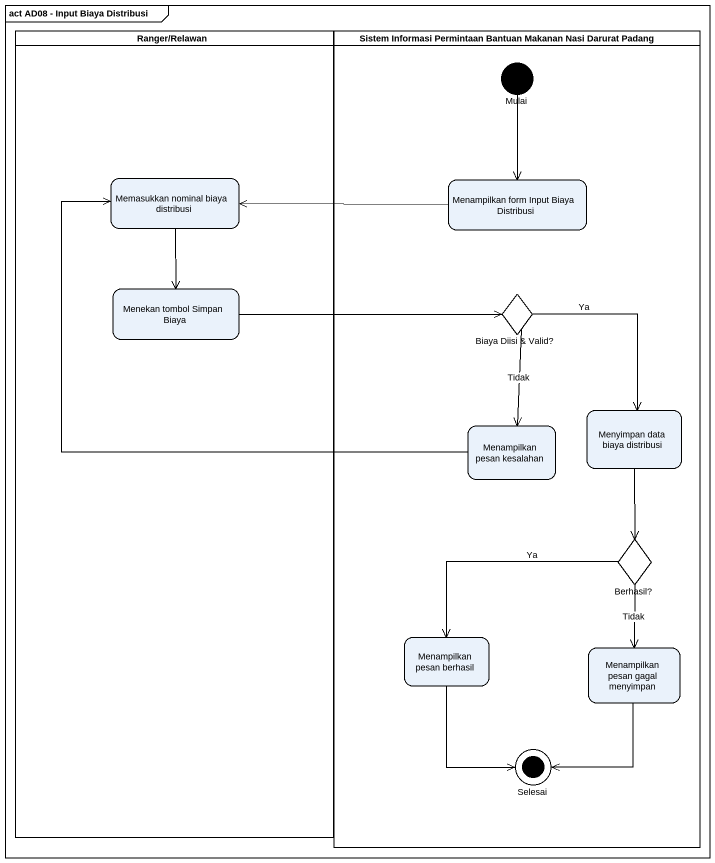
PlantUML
@startuml
mainframe act AD08 - Input Biaya Distribusi
hide empty description
state "Ranger/Relawan" as Ranger_Relawan <<partition>> {
  state "Memasukkan nominal biaya distribusi" as Memasukkan_nominal_biaya
  state "Menekan tombol Simpan Biaya" as Menekan_tombol_Simpan_Biaya
}
state "Sistem Informasi Permintaan Bantuan Makanan Nasi Darurat Padang" as Sistem_Informasi_Permintaan <<partition>> {
  state Mulai <<start>>
  state "Menampilkan form Input Biaya Distribusi" as Menampilkan_form_Input
  state "Biaya Diisi & Valid?" as Biaya_Diisi_Valid <<choice>>
  state "Menyimpan data biaya distribusi" as Menyimpan_data_biaya
  state "Menampilkan pesan kesalahan" as Menampilkan_pesan_kesalahan
  state "Berhasil?" as Berhasil <<choice>>
  state "Menampilkan pesan berhasil" as Menampilkan_pesan_berhasil
  state "Menampilkan pesan gagal menyimpan" as Menampilkan_pesan_gagal
  state Selesai <<end>>
}
Mulai --> Menampilkan_form_Input
Memasukkan_nominal_biaya --> Menekan_tombol_Simpan_Biaya
Menampilkan_form_Input -left-> Memasukkan_nominal_biaya
Menekan_tombol_Simpan_Biaya -right-> Biaya_Diisi_Valid
Biaya_Diisi_Valid --> Menyimpan_data_biaya : Ya
Biaya_Diisi_Valid --> Menampilkan_pesan_kesalahan : Tidak
Menyimpan_data_biaya --> Berhasil
Menampilkan_pesan_kesalahan -up-> Memasukkan_nominal_biaya
Berhasil -left-> Menampilkan_pesan_berhasil : Ya
Berhasil --> Menampilkan_pesan_gagal : Tidak
Menampilkan_pesan_berhasil --> Selesai
Menampilkan_pesan_gagal --> Selesai
@enduml
